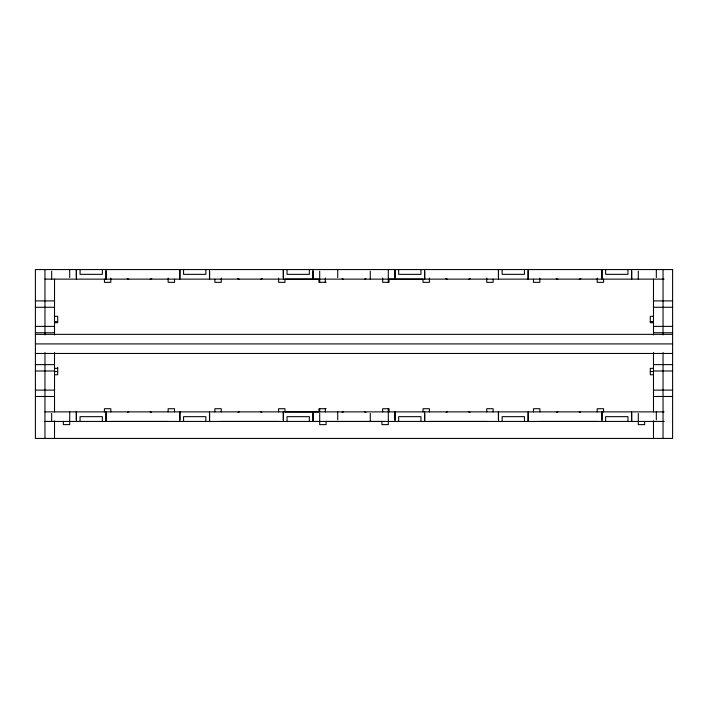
<?xml version="1.0" encoding="UTF-8"?>
<svg xmlns="http://www.w3.org/2000/svg" width="708" height="708" viewBox="0 0 708 708"><rect width="100%" height="100%" fill="white"/><g stroke="black" fill="none" stroke-linecap="round" stroke-linejoin="round"><path stroke-width="1.06" d="M44.958 279.129L664.104 279.129M326.069 282.315L318.954 282.315L318.954 279.129L284.97 279.156L284.97 282.342L278.598 282.342L278.598 278.094M35.4 300.9L54.516 300.9M653.484 300.9L672.6 300.9M35.4 307.272L54.516 307.272M653.484 307.272L672.6 307.272M54.516 316.326L57.702 316.326L57.702 322.698L54.516 322.698M653.484 316.326L650.298 316.326L650.298 322.698L653.484 322.698M54.516 321.609L57.702 321.609M650.298 321.609L653.484 321.609M35.4 326.388L54.516 326.388M653.484 326.388L672.6 326.388M35.4 332.76L54.516 332.76M653.484 332.76L672.6 332.76M35.4 334.353L672.6 334.353M35.4 343.911L672.6 343.911M35.4 353.469L672.6 353.469M35.4 364.62L54.516 364.62M653.484 364.62L672.6 364.62M54.516 368.364L57.702 368.364M653.484 368.364L650.298 368.364L650.298 374.736L653.484 374.736M35.4 370.992L54.516 370.992M653.484 370.992L672.6 370.992M54.516 371.523L57.702 371.523M650.298 371.523L653.484 371.523M54.516 374.736L57.702 374.736L57.702 367.275M35.4 390.108L54.516 390.108M653.484 390.108L672.6 390.108M35.4 396.48L54.516 396.48M653.484 396.48L672.6 396.48M326.069 408.693L318.954 408.737L318.954 411.923L284.97 411.906L284.97 408.72L278.598 408.72L278.598 411.906M44.958 411.879L664.104 411.879M44.825 421.437L664.219 421.437M110.802 421.464L168.15 421.464M221.25 421.464L278.598 421.464M325.326 421.481L382.674 421.481M429.402 421.464L486.75 421.464M539.85 421.464L597.198 421.464M663.042 269.571L663.042 334.955M663.042 352.54L663.042 438.429M656.325 269.571L656.325 277.536M656.325 411.879L656.325 419.844M653.484 279.129L653.484 334.955M653.484 352.54L653.484 411.906M653.484 420.809L653.484 438.429M644.669 421.437L644.669 424.623L638.297 424.623L638.297 413.472M638.297 271.164L638.297 279.129M631.713 271.164L631.713 279.129M631.713 413.472L631.713 421.437M631.58 269.571L631.58 279.129M631.58 411.879L631.58 421.437M627.943 269.571L627.943 274.35L605.641 274.35L605.641 269.571M627.943 421.437L627.943 416.658L605.641 416.658L605.641 421.437M603.57 279.156L603.57 282.342L597.198 282.342L597.198 278.094M603.57 411.906L603.57 408.72L597.198 408.72L597.198 411.906M602.004 269.571L602.004 279.129M602.004 411.879L602.004 421.437M601.871 269.571L601.871 277.536M601.871 411.879L601.871 419.844M539.85 278.094L539.85 282.342L533.478 282.342L533.478 279.156M539.85 411.906L539.85 408.72L533.478 408.72L533.478 411.906M528.221 271.164L528.221 279.129M528.221 413.472L528.221 421.437M528.088 269.571L528.088 279.129M528.088 411.879L528.088 421.437M524.451 269.571L524.451 274.35L502.149 274.35L502.149 269.571M524.451 421.437L524.451 416.658L502.149 416.658L502.149 421.437M498.512 269.571L498.512 279.129M498.512 411.879L498.512 421.437M498.379 269.571L498.379 277.536M498.379 411.879L498.379 419.844M493.122 279.156L493.122 282.342L486.75 282.342L486.75 278.094M493.122 411.906L493.122 408.72L486.75 408.72L486.75 411.906M429.402 278.094L429.402 282.342L423.03 282.342L423.03 279.156L389.046 279.129L389.046 282.315L382.674 282.315L382.674 278.067M429.402 411.906L429.402 408.72L423.03 408.72L423.03 411.906M424.729 271.164L424.729 279.129M424.729 413.472L424.729 421.437M424.596 269.571L424.596 279.129M424.596 411.879L424.596 421.437M420.959 269.571L420.959 274.35L398.657 274.35L398.657 269.571M420.959 421.437L420.959 416.658L398.657 416.658L398.657 421.437M395.02 269.571L395.02 279.129M395.02 411.879L395.02 421.437M394.887 269.571L394.887 277.536M394.887 411.879L394.887 419.844M389.046 411.923L389.046 408.737L382.674 408.737L382.674 411.923M388.303 269.571L388.303 277.536M388.303 278.067L388.303 282.315M388.303 408.693L388.303 419.844M388.303 420.375L388.303 424.623L381.931 424.623L381.931 421.437M370.275 271.164L370.275 279.129M370.275 413.472L370.275 421.437M337.725 269.571L337.725 277.536M337.725 411.879L337.725 419.844M326.069 421.437L326.069 424.623L319.697 424.623L319.697 413.472M325.326 278.067L325.326 282.315M325.326 408.737L325.326 411.923M319.697 271.164L319.697 282.315M319.697 408.693L319.697 411.879M313.113 271.164L313.113 279.129M313.113 413.472L313.113 421.437M312.98 269.571L312.98 279.129M312.98 411.879L312.98 421.437M309.343 269.571L309.343 274.35L287.041 274.35L287.041 269.571M309.343 421.437L309.343 416.658L287.041 416.658L287.041 421.437M283.404 269.571L283.404 279.129M283.404 411.879L283.404 421.437M283.271 269.571L283.271 277.536M283.271 411.879L283.271 419.844M221.25 278.094L221.25 282.342L214.878 282.342L214.878 279.156M221.25 411.906L221.25 408.72L214.878 408.72L214.878 411.906M209.621 271.164L209.621 279.129M209.621 413.472L209.621 421.437M209.488 269.571L209.488 279.129M209.488 411.879L209.488 421.437M205.851 269.571L205.851 274.35L183.549 274.35L183.549 269.571M205.851 421.437L205.851 416.658L183.549 416.658L183.549 421.437M179.912 269.571L179.912 279.129M179.912 411.879L179.912 421.437M179.779 269.571L179.779 277.536M179.779 411.879L179.779 419.844M174.522 279.156L174.522 282.342L168.15 282.342L168.15 278.094M174.522 411.906L174.522 408.72L168.15 408.72L168.15 411.906M110.802 278.094L110.802 282.342L104.43 282.342L104.43 279.156M110.802 411.906L110.802 408.72L104.43 408.72L104.43 411.906M106.129 271.164L106.129 279.129M106.129 413.472L106.129 421.437M105.996 269.571L105.996 279.129M105.996 411.879L105.996 421.437M102.359 269.571L102.359 274.35L80.057 274.35L80.057 269.571M102.359 421.437L102.359 416.658L80.057 416.658L80.057 421.437M76.42 269.571L76.42 279.129M76.42 411.879L76.42 421.437M76.287 269.571L76.287 277.536M76.287 411.879L76.287 419.844M69.703 269.571L69.703 277.536M69.703 411.879L69.703 419.844M69.703 420.375L69.703 424.623L63.331 424.623L63.331 421.437M54.516 279.129L54.516 334.955M54.516 352.54L54.516 411.906M54.516 420.809L54.516 438.429M51.675 271.164L51.675 279.129M51.675 413.472L51.675 421.437M44.958 269.571L44.958 334.955M44.958 352.54L44.958 438.429M150.096 411.906A2.39 2.39 0 0 1 151.406 412.295M127.546 412.295A2.39 2.39 0 0 1 128.856 411.906M260.544 411.906A2.39 2.39 0 0 1 261.854 412.295M237.994 412.295A2.39 2.39 0 0 1 239.304 411.906M151.786 278.456A2.39 2.39 0 0 1 150.096 279.156M128.856 279.156A2.39 2.39 0 0 1 127.166 278.456M262.234 278.456A2.39 2.39 0 0 1 260.544 279.156M239.304 279.156A2.39 2.39 0 0 1 237.614 278.456M468.696 411.906A2.39 2.39 0 0 1 470.006 412.295M446.146 412.295A2.39 2.39 0 0 1 447.456 411.906M579.144 411.906A2.39 2.39 0 0 1 580.454 412.295M556.594 412.295A2.39 2.39 0 0 1 557.904 411.906M470.386 278.456A2.39 2.39 0 0 1 468.696 279.156M447.456 279.156A2.39 2.39 0 0 1 445.766 278.456M580.834 278.456A2.39 2.39 0 0 1 579.144 279.156M557.904 279.156A2.39 2.39 0 0 1 556.214 278.456M364.62 411.923A2.39 2.39 0 0 1 365.93 412.313M342.07 412.313A2.39 2.39 0 0 1 343.38 411.923M365.93 278.74A2.39 2.39 0 0 1 364.62 279.129M343.38 279.129A2.39 2.39 0 0 1 342.07 278.74M672.6 269.571L35.4 269.571L35.4 438.429L672.6 438.429L672.6 269.571"/></g></svg>
